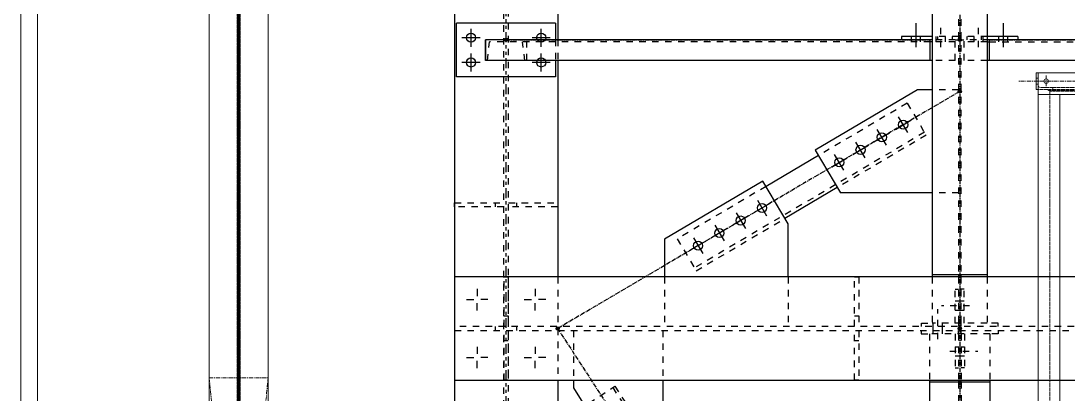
# Model space of a CAD drawing. Header units: inches. Extents: x 209270 to 234360, y -180214 to -150194.
# Drawn here: x 216352 to 219526, y -160713 to -159582 of the extents above; entities that cross this region are included whole.
import ezdxf

# ---------------------------------------------------------------- set-up
doc = ezdxf.new("R2010")
doc.units = ezdxf.units.IN
doc.header["$LTSCALE"] = 10
doc.header["$MEASUREMENT"] = 0
for name, pattern in [('CENTER', [2, 1.25, -0.25, 0.25, -0.25]), ('DXK_LINE_DOT2', [3.9198, 1.9599, -1.9599]), ('DXK_LINE_DOT5', [7.8785, 2.979, -0.9799, 0.9799, -0.9799, 0.9799, -0.9799]), ('HIDDEN', [0.375, 0.25, -0.125])]:
    doc.linetypes.add(name, pattern=pattern)
for name, color, linetype in [('$AUDIT_BAD_LAYER1', 7, 'Continuous'), ('_STR_0', 2, 'Continuous'), ('_STR_1', 2, 'Continuous'), ('_STR_2', 2, 'Continuous'), ('_STR_4', 2, 'Continuous')]:
    doc.layers.add(name, color=color, linetype=linetype)
for name, color, linetype, lineweight in [('CEN', 1, 'CENTER', 9), ('DIM.', 42, 'Continuous', 13), ('handrail', 11, 'FENCELINE1', 9), ('HIDDDEN', 3, 'HIDDEN', 9), ('HIDDEN', 3, 'HIDDEN', 9), ('MAIN OBJECT', 2, 'Continuous', 18), ('Sheeting', 4, 'Continuous', 0)]:
    doc.layers.add(name, color=color, linetype=linetype, lineweight=lineweight)
doc.linetypes.add('FENCELINE1', pattern='A,0.25,-0.1,[133,arial.ttf,S=0.1,R=0,X=-0.1,Y=0],-0.1,1', length=1.45)

# ---------------------------------------------------------------- blocks, each defined once
blk = doc.blocks.new('A$Cdf87a385')
at = {"layer": 'CEN'}
for p, q in [((-1602.4, -1800.2), (-62.6, -1800.2)), ((-147.6, -1817.4), (-147.6, -1783.4))]:
    blk.add_line(p, q, dxfattribs=at)
at = {"layer": 'HIDDDEN'}
for p, q in [((-158.6, -1770.2), (-158.6, 1770.2)), ((-1619.3, -1772.2), (-153.9, -1772.2)), ((-1619.3, -1775.2), (-123.6, -1775.2)), ((-158.9, -1770.2), (-911, -1770.2)), ((-167.6, -1775.2), (-167.6, -1778.2)), ((-153.6, -1772.2), (-153.6, -1775.2)), ((-1619.3, -1781.2), (-165.6, -1781.2)), ((-164.6, -1781.2), (-129.6, -1781.2)), ((-123.6, -1787.2), (-123.6, -1822.2)), ((-117.6, -1791.2), (-123.4, -1791.2)), ((-117.6, -1791.2), (-122.6, -1791.2)), ((-117.6, -1809.2), (-123.4, -1809.2)), ((-117.6, -1809.2), (-122.6, -1809.2))]:
    blk.add_line(p, q, dxfattribs=at)
at = {"layer": 'MAIN OBJECT'}
for p, q in [((-123.6, -1825.2), (-123.6, 1825.2)), ((-188.6, -1760.2), (-188.6, 1760.2)), ((-123.6, -1760.2), (-1619.3, -1760.2)), ((-122.6, -1775.2), (-117.6, -1775.2)), ((-117.6, -1825.2), (-117.6, -1775.2)), ((-117.6, -1825.2), (-1619.3, -1825.2)), ((-120.6, -1825.2), (-117.6, -1825.2))]:
    blk.add_line(p, q, dxfattribs=at)
blk.add_circle((-147.6, -1800.2), 7, dxfattribs=at)
at = {"layer": 'MAIN OBJECT', "ltscale": 0.5}
for centre, radius, start, end in [((-164.6, -1778.2), 3, 179.9999, 269.9999), ((-129.6, -1787.2), 6, 359.9999, 89.9999), ((-120.6, -1822.2), 3, 179.9999, 269.9998)]:
    blk.add_arc(centre, radius, start, end, dxfattribs=at)
blk = doc.blocks.new('A$C0da2686b')
at = {"layer": 'CEN'}
for p, q in [((-89.4, -900), (89.4, 900)), ((-89.4, 900), (89.4, -900))]:
    blk.add_line(p, q, dxfattribs=at)
blk.add_lwpolyline([(-89.4, -900), (-89.4, 900), (89.4, 900), (89.4, -900)], close=True, dxfattribs=at)
blk = doc.blocks.new('GridLine-116860372-116902 - 114867')
at = {"layer": '_STR_2', "linetype": 'DXK_LINE_DOT5'}
blk.add_line((217822.6, -167130.5), (217822.6, -151923.3), dxfattribs=at)
blk = doc.blocks.new('Part-116860372-114947 - 114867')
at = {"layer": '_STR_4', "linetype": 'Continuous'}
for points in [[(219197.6, -158269.2, -1), (219197.6, -158259.2, -1)], [(219197.6, -160519.2, -1), (219197.6, -160509.2, -1)]]:
    blk.add_hatch(color=256, dxfattribs=at).paths.add_polyline_path(points)
at = {"layer": '_STR_1', "linetype": 'DXK_LINE_DOT2'}
for p, q in [((219114.3, -158278.1), (219114.3, -158361.9)), ((219280.8, -158278.1), (219114.3, -158278.1)), ((219194, -158278.1), (219194, -158355.7)), ((219201.1, -158278.1), (219201.1, -158355.7)), ((219280.8, -158278.1), (219280.8, -158355.7)), ((219194, -158361.9), (219194, -160351.7)), ((219201.1, -158361.9), (219201.1, -160351.7)), ((219114.3, -160357.9), (219114.3, -160497.9)), ((219194, -160357.9), (219194, -160497.9)), ((219201.1, -160357.9), (219201.1, -160497.9)), ((219280.8, -160357.9), (219280.8, -160497.9)), ((219280.8, -160497.9), (219114.3, -160497.9))]:
    blk.add_line(p, q, dxfattribs=at)
at = {"layer": '_STR_2', "linetype": 'Continuous'}
for p, q in [((219114.3, -158355.7), (219114.3, -160357.9)), ((219280.8, -158361.9), (219114.3, -158361.9)), ((219194, -158355.7), (219194, -158361.9)), ((219201.1, -158355.7), (219201.1, -158361.9)), ((219280.8, -158355.7), (219280.8, -160357.9)), ((219280.8, -160351.7), (219114.3, -160351.7)), ((219194, -160351.7), (219194, -160357.9)), ((219201.1, -160351.7), (219201.1, -160357.9))]:
    blk.add_line(p, q, dxfattribs=at)
at = {"layer": '_STR_4', "linetype": 'CENTER'}
blk.add_line((219197.6, -158264.2), (219197.6, -160514.2), dxfattribs=at)
at = {"layer": '_STR_4', "linetype": 'Continuous'}
for centre in [(219197.6, -158264.2), (219197.6, -160514.2)]:
    blk.add_circle(centre, 5, dxfattribs=at)
blk = doc.blocks.new('Bolt-116860372-115976 - 114867')
at = {"layer": '_STR_1', "linetype": 'DXK_LINE_DOT2'}
for p, q in [((219183.6, -160569.2), (219193.6, -160569.2)), ((219193.6, -160569.2), (219201.5, -160569.2)), ((219201.5, -160569.2), (219211.5, -160569.2)), ((219167.4, -160582.9), (219252.4, -160582.9)), ((219183.6, -160596.7), (219193.6, -160596.7)), ((219193.6, -160596.7), (219201.5, -160596.7)), ((219201.5, -160596.7), (219211.5, -160596.7))]:
    blk.add_line(p, q, dxfattribs=at)
blk = doc.blocks.new('Part-116860372-115042 - 114867')
at = {"layer": '_STR_4', "linetype": 'Continuous'}
for points in [[(219197.6, -159644.2, -1), (219197.6, -159634.2, -1)], [(220572.6, -159644.2, -1), (220572.6, -159634.2, -1)]]:
    blk.add_hatch(color=256, dxfattribs=at).paths.add_polyline_path(points)
at = {"layer": '_STR_1', "linetype": 'DXK_LINE_DOT2'}
for p, q in [((219211.1, -159701.7), (219211.1, -159639.2)), ((219287.1, -159639.2), (219211.1, -159639.2)), ((219280.8, -159645.4), (219211.1, -159645.4)), ((219287.1, -159645.4), (220483.1, -159645.4)), ((220559, -159639.2), (220483.1, -159639.2)), ((220559, -159645.4), (220489.3, -159645.4)), ((220559, -159701.7), (220559, -159639.2)), ((219280.8, -159701.7), (219211.1, -159701.7)), ((220559, -159701.7), (220489.3, -159701.7))]:
    blk.add_line(p, q, dxfattribs=at)
at = {"layer": '_STR_2', "linetype": 'Continuous'}
for p, q in [((219280.8, -159645.4), (219287.1, -159645.4)), ((220483.1, -159639.2), (219287.1, -159639.2)), ((219287.1, -159639.2), (219287.1, -159701.7)), ((220483.1, -159639.2), (220483.1, -159701.7)), ((220489.3, -159645.4), (220483.1, -159645.4)), ((220489.3, -159701.7), (219280.8, -159701.7))]:
    blk.add_line(p, q, dxfattribs=at)
at = {"layer": '_STR_4', "linetype": 'CENTER'}
for p, q in [((219197.6, -159639.2), (219211.1, -159639.2)), ((219287.1, -159639.2), (220483.1, -159639.2)), ((220559, -159639.2), (220572.6, -159639.2))]:
    blk.add_line(p, q, dxfattribs=at)
at = {"layer": '_STR_4', "linetype": 'Continuous'}
for centre in [(219197.6, -159639.2), (220572.6, -159639.2)]:
    blk.add_circle(centre, 5, dxfattribs=at)
blk = doc.blocks.new('Part-116860372-157426 - 114867')
at = {"layer": '_STR_1', "linetype": 'DXK_LINE_DOT2'}
for p, q in [((217816.3, -160357.9), (217666.3, -160357.9)), ((217666.3, -160357.9), (217666.3, -160507.9)), ((218878.8, -160357.9), (217828.8, -160357.9)), ((220128.8, -160357.9), (218891.3, -160357.9)), ((217666.3, -160520.4), (217666.3, -160670.4)), ((217666.3, -160670.4), (217816.3, -160670.4)), ((217828.8, -160670.4), (218878.8, -160670.4)), ((218891.3, -160670.4), (220128.8, -160670.4))]:
    blk.add_line(p, q, dxfattribs=at)
blk = doc.blocks.new('Part-116860372-115975 - 114867')
at = {"layer": '_STR_1', "linetype": 'DXK_LINE_DOT2'}
for p, q in [((219081.1, -160520.4), (219081.1, -160530.4)), ((219081.1, -160530.4), (219106.1, -160530.4)), ((219183.6, -160530.4), (219183.6, -160632.9)), ((219193.6, -160530.4), (219193.6, -160520.4)), ((219183.6, -160632.9), (219193.6, -160632.9))]:
    blk.add_line(p, q, dxfattribs=at)
blk = doc.blocks.new('Part-116860372-114982 - 114867')
at = {"layer": '_STR_4', "linetype": 'Continuous'}
blk.add_hatch(color=256, dxfattribs=at).paths.add_polyline_path([(219197.6, -160519.2, -1), (219197.6, -160509.2, -1)])
at = {"layer": '_STR_1', "linetype": 'DXK_LINE_DOT2'}
for p, q in [((219289.1, -160530.4), (219106.1, -160530.4)), ((219106.1, -160530.4), (219106.1, -160670.4)), ((219193.6, -160530.4), (219193.6, -160670.4)), ((219201.5, -160530.4), (219201.5, -160676.7)), ((219289.1, -160530.4), (219289.1, -160670.4)), ((219193.6, -160676.7), (219193.6, -164114.8)), ((219201.5, -160676.7), (219201.5, -164114.8))]:
    blk.add_line(p, q, dxfattribs=at)
at = {"layer": '_STR_2', "linetype": 'Continuous'}
for p, q in [((219106.1, -160670.4), (219106.1, -164121)), ((219289.1, -160676.7), (219106.1, -160676.7)), ((219193.6, -160670.4), (219193.6, -160676.7)), ((219201.5, -160676.7), (219201.5, -160670.4)), ((219289.1, -160670.4), (219289.1, -164121))]:
    blk.add_line(p, q, dxfattribs=at)
at = {"layer": '_STR_4', "linetype": 'CENTER'}
blk.add_line((219197.6, -160514.2), (219197.6, -164264.2), dxfattribs=at)
at = {"layer": '_STR_4', "linetype": 'Continuous'}
blk.add_circle((219197.6, -160514.2), 5, dxfattribs=at)
blk = doc.blocks.new('Part-116860372-149920 - 114867')
at = {"layer": '_STR_1', "linetype": 'DXK_LINE_DOT2'}
for p, q in [((218878.8, -160507.9), (218878.8, -160357.9)), ((218878.8, -160357.9), (218891.3, -160357.9)), ((218891.3, -160357.9), (218891.3, -160507.9)), ((218891.3, -160476.7), (218878.8, -160476.7))]:
    blk.add_line(p, q, dxfattribs=at)
blk = doc.blocks.new('Part-116860372-115041 - 114867')
at = {"layer": '_STR_4', "linetype": 'Continuous'}
for points in [[(217822.6, -159644.2, -1), (217822.6, -159634.2, -1)], [(219197.6, -159644.2, -1), (219197.6, -159634.2, -1)]]:
    blk.add_hatch(color=256, dxfattribs=at).paths.add_polyline_path(points)
at = {"layer": '_STR_1', "linetype": 'DXK_LINE_DOT2'}
for p, q in [((217766.3, -159701.7), (217772.4, -159645.4)), ((219108.1, -159645.4), (217772.4, -159645.4)), ((217878.9, -159701.7), (217872.7, -159645.4)), ((217885.1, -159701.7), (217885.1, -159639.2)), ((219184, -159639.2), (219108.1, -159639.2)), ((219184, -159645.4), (219114.3, -159645.4)), ((219184, -159701.7), (219184, -159639.2)), ((219184, -159701.7), (217878.9, -159701.7))]:
    blk.add_line(p, q, dxfattribs=at)
at = {"layer": '_STR_2', "linetype": 'Continuous'}
for p, q in [((217760.1, -159701.7), (217760.1, -159639.2)), ((219108.1, -159639.2), (217760.1, -159639.2)), ((219108.1, -159701.7), (219108.1, -159639.2)), ((219114.3, -159645.4), (219108.1, -159645.4)), ((219114.3, -159701.7), (217760.1, -159701.7))]:
    blk.add_line(p, q, dxfattribs=at)
at = {"layer": '_STR_4', "linetype": 'CENTER'}
for p, q in [((217822.6, -159639.2), (219108.1, -159639.2)), ((219184, -159639.2), (219197.6, -159639.2))]:
    blk.add_line(p, q, dxfattribs=at)
at = {"layer": '_STR_4', "linetype": 'Continuous'}
for centre in [(217822.6, -159639.2), (219197.6, -159639.2)]:
    blk.add_circle(centre, 5, dxfattribs=at)
blk = doc.blocks.new('Part-116860372-115079 - 114867')
at = {"layer": '_STR_4', "linetype": 'Continuous'}
for points in [[(217978.8, -160519.2, -1), (217978.8, -160509.2, -1)], [(219197.6, -162394.2, -1), (219197.6, -162384.2, -1)]]:
    blk.add_hatch(color=256, dxfattribs=at).paths.add_polyline_path(points)
at = {"layer": '_STR_1', "linetype": 'DXK_LINE_DOT2'}
for p, q in [((218073.6, -160740.3), (218152.2, -160689.2)), ((218145.9, -160693.3), (219081, -162131.9)), ((218152.2, -160689.2), (218281.6, -160888.3)), ((218073.6, -160740.3), (218203, -160939.4)), ((219087.3, -162127.8), (218957.9, -161928.7)), ((218879.3, -161979.8), (219008.7, -162178.9)), ((219087.3, -162127.8), (219008.7, -162178.9))]:
    blk.add_line(p, q, dxfattribs=at)
at = {"layer": '_STR_2', "linetype": 'Continuous'}
for p, q in [((218281.6, -160888.3), (218957.9, -161928.7)), ((218203, -160939.4), (218879.3, -161979.8))]:
    blk.add_line(p, q, dxfattribs=at)
at = {"layer": '_STR_4', "linetype": 'CENTER'}
blk.add_line((217978.8, -160514.2), (219197.6, -162389.2), dxfattribs=at)
at = {"layer": '_STR_4', "linetype": 'Continuous'}
for centre in [(217978.8, -160514.2), (219197.6, -162389.2)]:
    blk.add_circle(centre, 5, dxfattribs=at)
blk = doc.blocks.new('Part-116860372-115106 - 114867')
at = {"layer": '_STR_4', "linetype": 'Continuous'}
for points in [[(219197.6, -159800.4, -1), (219197.6, -159790.4, -1)], [(217978.8, -160519.2, -1), (217978.8, -160509.2, -1)]]:
    blk.add_hatch(color=256, dxfattribs=at).paths.add_polyline_path(points)
at = {"layer": '_STR_1', "linetype": 'DXK_LINE_DOT2'}
for p, q in [((219038.4, -159831.2), (218769.2, -159990)), ((219038.4, -159831.2), (219095.6, -159928.1)), ((219090.5, -159919.5), (218393.5, -160330.5)), ((219095.6, -159928.1), (218826.4, -160086.9)), ((218610.6, -160083.5), (218341.5, -160242.3)), ((218398.6, -160339.2), (218667.8, -160180.4)), ((218341.5, -160242.3), (218398.6, -160339.2))]:
    blk.add_line(p, q, dxfattribs=at)
at = {"layer": '_STR_2', "linetype": 'Continuous'}
for p, q in [((218769.2, -159990), (218610.6, -160083.5)), ((218826.4, -160086.9), (218667.8, -160180.4))]:
    blk.add_line(p, q, dxfattribs=at)
at = {"layer": '_STR_4', "linetype": 'CENTER'}
blk.add_line((219197.6, -159795.4), (217978.8, -160514.2), dxfattribs=at)
at = {"layer": '_STR_4', "linetype": 'Continuous'}
for centre in [(219197.6, -159795.4), (217978.8, -160514.2)]:
    blk.add_circle(centre, 5, dxfattribs=at)
blk = doc.blocks.new('Part-116860372-115112 - 114867')
at = {"layer": '_STR_2', "linetype": 'Continuous'}
for p, q in [((217666.3, -160357.9), (217666.3, -160670.4)), ((228285.1, -160357.9), (217666.3, -160357.9)), ((217666.3, -160670.4), (225313.8, -160670.4))]:
    blk.add_line(p, q, dxfattribs=at)
blk = doc.blocks.new('Part-116860372-115114 - 114867')
at = {"layer": '_STR_1', "linetype": 'DXK_LINE_DOT2'}
for p, q in [((228285.1, -160507.9), (217666.3, -160507.9)), ((217666.3, -160507.9), (217666.3, -160520.4)), ((217666.3, -160520.4), (228285.1, -160520.4))]:
    blk.add_line(p, q, dxfattribs=at)
blk = doc.blocks.new('Part-116860372-116307 - 114867')
at = {"layer": '_STR_1', "linetype": 'DXK_LINE_DOT2'}
for p, q in [((219194, -159791), (219114.3, -159791)), ((219194, -160103), (219114.3, -160103))]:
    blk.add_line(p, q, dxfattribs=at)
at = {"layer": '_STR_2', "linetype": 'Continuous'}
for p, q in [((219069.7, -159791), (218759.7, -159973.8)), ((219114.3, -159791), (219069.7, -159791)), ((218759.7, -159973.8), (218835.9, -160103)), ((219114.3, -160103), (218835.9, -160103))]:
    blk.add_line(p, q, dxfattribs=at)
blk = doc.blocks.new('Part-116860372-115979 - 114867')
at = {"layer": '_STR_1', "linetype": 'DXK_LINE_DOT2'}
for p, q in [((219184, -160497.9), (219184, -160395.4)), ((219184, -160395.4), (219194, -160395.4)), ((219081.5, -160507.9), (219081.5, -160497.9)), ((219081.5, -160497.9), (219114.3, -160497.9)), ((219194, -160497.9), (219194, -160507.9))]:
    blk.add_line(p, q, dxfattribs=at)
blk = doc.blocks.new('Part-116860372-116334 - 114867')
at = {"layer": '_STR_1', "linetype": 'DXK_LINE_DOT2'}
for p, q in [((218302.3, -160357.9), (218302.3, -160507.9)), ((218677.3, -160357.9), (218677.3, -160507.9))]:
    blk.add_line(p, q, dxfattribs=at)
at = {"layer": '_STR_2', "linetype": 'Continuous'}
for p, q in [((218601.1, -160067.4), (218302.3, -160243.6)), ((218677.3, -160196.6), (218601.1, -160067.4)), ((218677.3, -160357.9), (218677.3, -160196.6)), ((218302.3, -160243.6), (218302.3, -160357.9))]:
    blk.add_line(p, q, dxfattribs=at)
blk = doc.blocks.new('Bolt-116860372-116308 - 114867')
at = {"layer": '_STR_2', "linetype": 'Continuous'}
for p, q in [((219040.1, -159920.2), (219012.2, -159872.8)), ((219002.5, -159910.5), (219049.8, -159882.5)), ((218937.9, -159948.6), (218985.2, -159920.6)), ((218975.5, -159958.3), (218947.6, -159910.9)), ((218873.2, -159986.7), (218920.6, -159958.7)), ((218910.9, -159996.4), (218883, -159949)), ((218808.6, -160024.8), (218856, -159996.8)), ((218846.3, -160034.5), (218818.4, -159987.1))]:
    blk.add_line(p, q, dxfattribs=at)
for centre in [(219026.1, -159896.5), (218961.5, -159934.6), (218896.9, -159972.7), (218832.3, -160010.8)]:
    blk.add_circle(centre, 13.8, dxfattribs=at)
blk = doc.blocks.new('Part-116860372-115681 - 114867')
at = {"layer": '_STR_1', "linetype": 'DXK_LINE_DOT2'}
for p, q in [((219280.8, -159629.2), (219201.1, -159629.2)), ((219219.9, -159639.2), (219219.9, -159629.2)), ((219263.6, -159639.2), (219263.6, -159629.2))]:
    blk.add_line(p, q, dxfattribs=at)
at = {"layer": '_STR_2', "linetype": 'Continuous'}
for p, q in [((219373.6, -159629.2), (219280.8, -159629.2)), ((219287.1, -159639.2), (219280.8, -159639.2)), ((219373.6, -159629.2), (219373.6, -159639.2))]:
    blk.add_line(p, q, dxfattribs=at)
blk = doc.blocks.new('Bolt-116860372-115682 - 114867')
at = {"layer": '_STR_1', "linetype": 'DXK_LINE_DOT2'}
for p, q in [((219254.9, -159661.7), (219254.9, -159589.2)), ((219241.1, -159639.2), (219241.1, -159629.2)), ((219241.1, -159645.4), (219241.1, -159639.2)), ((219268.6, -159639.2), (219268.6, -159629.2)), ((219268.6, -159645.4), (219268.6, -159639.2))]:
    blk.add_line(p, q, dxfattribs=at)
at = {"layer": '_STR_2', "linetype": 'Continuous'}
for p, q in [((219329.9, -159661.7), (219329.9, -159589.2)), ((219316.1, -159639.2), (219316.1, -159629.2)), ((219316.1, -159645.4), (219316.1, -159639.2)), ((219343.6, -159639.2), (219343.6, -159629.2)), ((219343.6, -159645.4), (219343.6, -159639.2))]:
    blk.add_line(p, q, dxfattribs=at)
blk = doc.blocks.new('Part-116860372-115685 - 114867')
at = {"layer": '_STR_1', "linetype": 'DXK_LINE_DOT2'}
for p, q in [((219194, -159629.2), (219114.3, -159629.2)), ((219131.5, -159639.2), (219131.5, -159629.2)), ((219175.3, -159639.2), (219175.3, -159629.2))]:
    blk.add_line(p, q, dxfattribs=at)
at = {"layer": '_STR_2', "linetype": 'Continuous'}
for p, q in [((219114.3, -159629.2), (219021.5, -159629.2)), ((219021.5, -159629.2), (219021.5, -159639.2)), ((219114.3, -159639.2), (219108.1, -159639.2))]:
    blk.add_line(p, q, dxfattribs=at)
blk = doc.blocks.new('Bolt-116860372-115686 - 114867')
at = {"layer": '_STR_1', "linetype": 'DXK_LINE_DOT2'}
for p, q in [((219140.3, -159661.7), (219140.3, -159589.2)), ((219126.5, -159639.2), (219126.5, -159629.2)), ((219126.5, -159645.4), (219126.5, -159639.2)), ((219154, -159639.2), (219154, -159629.2)), ((219154, -159645.4), (219154, -159639.2))]:
    blk.add_line(p, q, dxfattribs=at)
at = {"layer": '_STR_2', "linetype": 'Continuous'}
for p, q in [((219065.3, -159661.7), (219065.3, -159589.2)), ((219051.5, -159639.2), (219051.5, -159629.2)), ((219051.5, -159645.4), (219051.5, -159639.2)), ((219079, -159639.2), (219079, -159629.2)), ((219079, -159645.4), (219079, -159639.2))]:
    blk.add_line(p, q, dxfattribs=at)
blk = doc.blocks.new('Part-116860372-115974 - 114867')
at = {"layer": '_STR_1', "linetype": 'DXK_LINE_DOT2'}
for p, q in [((219201.5, -160530.4), (219201.5, -160520.4)), ((219211.5, -160530.4), (219211.5, -160632.9)), ((219314, -160530.4), (219289.1, -160530.4)), ((219314, -160520.4), (219314, -160530.4)), ((219211.5, -160632.9), (219201.5, -160632.9))]:
    blk.add_line(p, q, dxfattribs=at)
blk = doc.blocks.new('Bolt-116860372-115977 - 114867')
at = {"layer": '_STR_1', "linetype": 'DXK_LINE_DOT2'}
for p, q in [((219131.1, -160546.7), (219131.1, -160455.4)), ((219117.4, -160507.9), (219117.4, -160497.9)), ((219117.4, -160520.4), (219117.4, -160507.9)), ((219144.9, -160507.9), (219144.9, -160497.9)), ((219144.9, -160520.4), (219144.9, -160507.9)), ((219117.4, -160530.4), (219117.4, -160520.4)), ((219144.9, -160530.4), (219144.9, -160520.4))]:
    blk.add_line(p, q, dxfattribs=at)
blk = doc.blocks.new('Part-116860372-115980 - 114867')
at = {"layer": '_STR_1', "linetype": 'DXK_LINE_DOT2'}
for p, q in [((219211.1, -160395.4), (219201.1, -160395.4)), ((219211.1, -160497.9), (219211.1, -160395.4)), ((219201.1, -160497.9), (219201.1, -160507.9)), ((219313.6, -160497.9), (219280.8, -160497.9)), ((219313.6, -160507.9), (219313.6, -160497.9))]:
    blk.add_line(p, q, dxfattribs=at)
blk = doc.blocks.new('Bolt-116860372-115981 - 114867')
at = {"layer": '_STR_1', "linetype": 'DXK_LINE_DOT2'}
for p, q in [((219227.4, -160445.4), (219142.4, -160445.4)), ((219194, -160431.7), (219184, -160431.7)), ((219201.1, -160431.7), (219194, -160431.7)), ((219211.1, -160431.7), (219201.1, -160431.7)), ((219194, -160459.2), (219184, -160459.2)), ((219201.1, -160459.2), (219194, -160459.2)), ((219211.1, -160459.2), (219201.1, -160459.2))]:
    blk.add_line(p, q, dxfattribs=at)
blk = doc.blocks.new('Part-116860372-149894 - 114867')
at = {"layer": '_STR_1', "linetype": 'DXK_LINE_DOT2'}
for p, q in [((217816.3, -160670.4), (217816.3, -160520.4)), ((217828.8, -160520.4), (217828.8, -160670.4)), ((217828.8, -160551.7), (217816.3, -160551.7)), ((217828.8, -160670.4), (217816.3, -160670.4))]:
    blk.add_line(p, q, dxfattribs=at)
blk = doc.blocks.new('Part-116860372-116337 - 114867')
at = {"layer": '_STR_1', "linetype": 'DXK_LINE_DOT2'}
for p, q in [((218026.3, -160520.4), (218026.3, -160670.4)), ((218297.4, -160520.4), (218297.4, -160670.4))]:
    blk.add_line(p, q, dxfattribs=at)
at = {"layer": '_STR_2', "linetype": 'Continuous'}
for p, q in [((218026.3, -160670.4), (218026.3, -160693.5)), ((218026.3, -160693.5), (218187.3, -160949.6)), ((218297.4, -160670.4), (218297.4, -160878.1)), ((218187.3, -160949.6), (218297.4, -160878.1))]:
    blk.add_line(p, q, dxfattribs=at)
blk = doc.blocks.new('Bolt-116860372-116335 - 114867')
at = {"layer": '_STR_2', "linetype": 'Continuous'}
for p, q in [((218584.4, -160125.1), (218612.3, -160172.5)), ((218622, -160134.8), (218574.7, -160162.8)), ((218557.4, -160172.9), (218510.1, -160200.9)), ((218519.8, -160163.2), (218547.7, -160210.6)), ((218492.8, -160211), (218445.4, -160239)), ((218455.2, -160201.3), (218483.1, -160248.7)), ((218428.2, -160249.1), (218380.8, -160277.1)), ((218390.6, -160239.4), (218418.5, -160286.8))]:
    blk.add_line(p, q, dxfattribs=at)
for centre in [(218598.3, -160148.8), (218533.7, -160186.9), (218469.1, -160225), (218404.5, -160263.1)]:
    blk.add_circle(centre, 13.8, dxfattribs=at)
blk = doc.blocks.new('Part-116860372-157474 - 114867')
at = {"layer": '_STR_1', "linetype": 'DXK_LINE_DOT2'}
blk.add_line((217972.6, -159639.2), (217972.6, -159701.7), dxfattribs=at)
at = {"layer": '_STR_2', "linetype": 'Continuous'}
for p, q in [((217672.6, -159751.7), (217672.6, -159589.2)), ((217972.6, -159589.2), (217672.6, -159589.2)), ((217972.6, -159589.2), (217972.6, -159639.2)), ((217972.6, -159701.7), (217972.6, -159751.7)), ((217972.6, -159751.7), (217672.6, -159751.7))]:
    blk.add_line(p, q, dxfattribs=at)
blk = doc.blocks.new('Part-116860372-116836 - 114867')
at = {"layer": '_STR_1', "linetype": 'DXK_LINE_DOT2'}
for p, q in [((217822.6, -159639.2), (217760.1, -159639.2)), ((217766.3, -159701.7), (217760.1, -159701.7))]:
    blk.add_line(p, q, dxfattribs=at)
at = {"layer": '_STR_2', "linetype": 'Continuous'}
blk.add_line((217760.1, -159639.2), (217760.1, -159701.7), dxfattribs=at)
blk = doc.blocks.new('Part-116860372-149893 - 114867')
at = {"layer": '_STR_1', "linetype": 'DXK_LINE_DOT2'}
for p, q in [((217816.3, -160507.9), (217816.3, -160357.9)), ((217816.3, -160357.9), (217828.8, -160357.9)), ((217828.8, -160357.9), (217828.8, -160507.9)), ((217828.8, -160476.7), (217816.3, -160476.7))]:
    blk.add_line(p, q, dxfattribs=at)
blk = doc.blocks.new('Part-116860372-157470 - 114867')
at = {"layer": '_STR_1', "linetype": 'DXK_LINE_DOT2'}
for p, q in [((217830.1, -160132.9), (217978.8, -160132.9)), ((217978.8, -160145.4), (217830.1, -160145.4)), ((217855.1, -160145.4), (217855.1, -160132.9)), ((217978.8, -160132.9), (217978.8, -160145.4))]:
    blk.add_line(p, q, dxfattribs=at)
blk = doc.blocks.new('Part-116860372-149921 - 114867')
at = {"layer": '_STR_1', "linetype": 'DXK_LINE_DOT2'}
for p, q in [((218878.8, -160670.4), (218878.8, -160520.4)), ((218891.3, -160520.4), (218891.3, -160670.4)), ((218891.3, -160551.7), (218878.8, -160551.7)), ((218891.3, -160670.4), (218878.8, -160670.4))]:
    blk.add_line(p, q, dxfattribs=at)
blk = doc.blocks.new('Part-116860372-157432 - 114867')
at = {"layer": '_STR_1', "linetype": 'DXK_LINE_DOT2'}
for p, q in [((217815.1, -158654.2), (217815.1, -166624.2)), ((217830.1, -166624.2), (217830.1, -158654.2))]:
    blk.add_line(p, q, dxfattribs=at)
blk = doc.blocks.new('Part-116860372-157433 - 114867')
at = {"layer": '_STR_1', "linetype": 'DXK_LINE_DOT2'}
for p, q in [((217978.8, -159639.2), (217978.8, -159701.7)), ((217978.8, -160357.9), (217978.8, -160670.4))]:
    blk.add_line(p, q, dxfattribs=at)
at = {"layer": '_STR_2', "linetype": 'Continuous'}
for p, q in [((217666.3, -158654.2), (217666.3, -160357.9)), ((217978.8, -158654.2), (217978.8, -159639.2)), ((217978.8, -159701.7), (217978.8, -160357.9)), ((217666.3, -160670.4), (217666.3, -161026.7)), ((217978.8, -160670.4), (217978.8, -161026.7))]:
    blk.add_line(p, q, dxfattribs=at)
blk = doc.blocks.new('Part-116860372-157471 - 114867')
at = {"layer": '_STR_1', "linetype": 'DXK_LINE_DOT2'}
for p, q in [((217666.3, -160145.4), (217666.3, -160132.9)), ((217666.3, -160132.9), (217815.1, -160132.9)), ((217815.1, -160145.4), (217666.3, -160145.4)), ((217790.1, -160145.4), (217790.1, -160132.9))]:
    blk.add_line(p, q, dxfattribs=at)
blk = doc.blocks.new('Bolt-116860372-157475 - 114867')
at = {"layer": '_STR_2', "linetype": 'Continuous'}
for p, q in [((217716.3, -159660.4), (217716.3, -159605.4)), ((217928.8, -159660.4), (217928.8, -159605.4)), ((217743.8, -159632.9), (217688.8, -159632.9)), ((217956.3, -159632.9), (217901.3, -159632.9)), ((217716.3, -159735.4), (217716.3, -159680.4)), ((217928.8, -159735.4), (217928.8, -159680.4)), ((217743.8, -159707.9), (217688.8, -159707.9)), ((217956.3, -159707.9), (217901.3, -159707.9))]:
    blk.add_line(p, q, dxfattribs=at)
for centre in [(217716.3, -159632.9), (217928.8, -159632.9), (217716.3, -159707.9), (217928.8, -159707.9)]:
    blk.add_circle(centre, 13.7, dxfattribs=at)
blk = doc.blocks.new('Bolt-116860372-157477 - 114867')
at = {"layer": '_STR_2', "linetype": 'Continuous'}
for p, q in [((217735.1, -160394.2), (217735.1, -160415.8)), ((217910.1, -160394.2), (217910.1, -160415.8)), ((217702.6, -160426.7), (217724.2, -160426.7)), ((217735.1, -160459.2), (217735.1, -160437.5)), ((217767.6, -160426.7), (217745.9, -160426.7)), ((217877.6, -160426.7), (217899.2, -160426.7)), ((217910.1, -160459.2), (217910.1, -160437.5)), ((217942.6, -160426.7), (217920.9, -160426.7)), ((217735.1, -160569.2), (217735.1, -160590.8)), ((217910.1, -160569.2), (217910.1, -160590.8)), ((217702.6, -160601.7), (217724.2, -160601.7)), ((217767.6, -160601.7), (217745.9, -160601.7)), ((217877.6, -160601.7), (217899.2, -160601.7)), ((217942.6, -160601.7), (217920.9, -160601.7)), ((217735.1, -160634.2), (217735.1, -160612.5)), ((217910.1, -160634.2), (217910.1, -160612.5))]:
    blk.add_line(p, q, dxfattribs=at)
blk = doc.blocks.new('Part-116860372-157478 - 114867')
at = {"layer": '_STR_1', "linetype": 'DXK_LINE_DOT2'}
blk.add_line((217855.1, -160520.4), (217855.1, -160507.9), dxfattribs=at)
blk = doc.blocks.new('Part-116860372-157479 - 114867')
at = {"layer": '_STR_1', "linetype": 'DXK_LINE_DOT2'}
blk.add_line((217790.1, -160520.4), (217790.1, -160507.9), dxfattribs=at)

msp = doc.modelspace()

# ---------------------------------------------------------------- linework, layer by layer
at = {"layer": 'CEN', "elevation": 0.8}
msp.add_lwpolyline([(217011.9, -155263.7), (228511.9, -155263.7), (228511.9, -165263.7), (217011.9, -165263.7)], close=True, dxfattribs=at)
at = {"layer": 'handrail', "const_width": 10}
msp.add_lwpolyline([(217011.9, -157988.4), (217011.9, -165263.7), (228511.9, -165263.7), (228511.9, -163968.7)], dxfattribs=at)
at = {"layer": 'HIDDEN', "elevation": 0.8}
msp.add_lwpolyline([(217007.5, -165259.3), (217007.5, -155268.1), (217016.3, -155268.1), (217016.3, -165259.3)], close=True, dxfattribs=at)
at = {"layer": 'MAIN OBJECT', "elevation": 0.8}
msp.add_lwpolyline([(216922.5, -165259.3), (216922.5, -155268.1), (217101.3, -155268.1), (217101.3, -165259.3)], close=True, dxfattribs=at)
at = {"layer": 'Sheeting'}
for points in [[(216351.9, -154713.7), (229171.9, -154713.7), (229171.9, -165813.7), (216351.9, -165813.7)], [(216401.9, -154763.7), (229121.9, -154763.7), (229121.9, -165763.7), (216401.9, -165763.7)]]:
    msp.add_lwpolyline(points, close=True, dxfattribs=at)

# ---------------------------------------------------------------- block references
at = {"layer": '$AUDIT_BAD_LAYER1', "color": 1, "rotation": 180.0000473434895}
msp.add_blockref('A$Cdf87a385', (219311.9, -161564.7, 0.8), dxfattribs=at)
at = {"layer": '_STR_0', "zscale": 0.8}
for name in ['GridLine-116860372-116902 - 114867', 'Part-116860372-114947 - 114867', 'Part-116860372-157433 - 114867', 'Part-116860372-157432 - 114867', 'Part-116860372-157474 - 114867', 'Bolt-116860372-115686 - 114867', 'Bolt-116860372-115682 - 114867', 'Bolt-116860372-157475 - 114867', 'Part-116860372-115041 - 114867', 'Part-116860372-116836 - 114867', 'Part-116860372-115685 - 114867', 'Part-116860372-115042 - 114867', 'Part-116860372-115681 - 114867', 'Part-116860372-115106 - 114867', 'Part-116860372-116307 - 114867', 'Bolt-116860372-116308 - 114867', 'Part-116860372-116334 - 114867', 'Bolt-116860372-116335 - 114867', 'Part-116860372-157471 - 114867', 'Part-116860372-157470 - 114867', 'Part-116860372-157426 - 114867', 'Part-116860372-115112 - 114867', 'Part-116860372-149893 - 114867', 'Part-116860372-149920 - 114867', 'Bolt-116860372-157477 - 114867', 'Part-116860372-115979 - 114867', 'Part-116860372-115980 - 114867', 'Bolt-116860372-115981 - 114867', 'Bolt-116860372-115977 - 114867', 'Part-116860372-115114 - 114867', 'Part-116860372-157479 - 114867', 'Part-116860372-157478 - 114867', 'Part-116860372-115079 - 114867', 'Part-116860372-114982 - 114867', 'Part-116860372-149894 - 114867', 'Part-116860372-116337 - 114867', 'Part-116860372-149921 - 114867', 'Part-116860372-115975 - 114867', 'Part-116860372-115974 - 114867', 'Bolt-116860372-115976 - 114867']:
    msp.add_blockref(name, (0, 0), dxfattribs=at)
at = {"layer": 'DIM.'}
msp.add_blockref('A$C0da2686b', (217011.9, -161563.7), dxfattribs=at)

doc.saveas('drawing.dxf')
